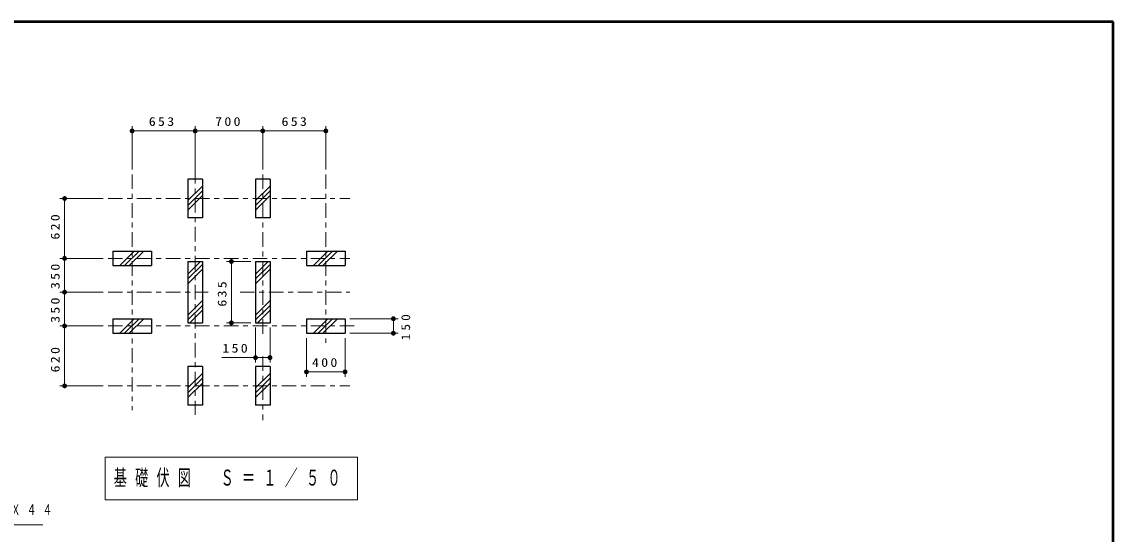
# Model space of a CAD drawing. Units: millimetres on the paper, with parts at other scales. Extents: x -365 to 10, y 0 to 257.
# Drawn here: x -226.1 to 0, y 150.9 to 257 of the extents above; entities that cross this region are included whole.
import ezdxf

# ---------------------------------------------------------------- set-up
doc = ezdxf.new("R2010")
doc.units = ezdxf.units.MM
doc.linetypes.add('USER2', pattern=[6, 3, -1, 1, -1])
doc.layers.add('LY_1', color=7, linetype='Continuous', lineweight=25)
doc.layers.add('LY_3', color=7, linetype='Continuous', lineweight=13)
doc.styles.add('ＭＳ ゴシック', font='')
doc.styles.get('ＭＳ ゴシック').set_extended_font_data('MS Gothic')

# ---------------------------------------------------------------- blocks, each defined once
blk = doc.blocks.new('filled_dot')
at = {"color": 0, "linetype": 'Continuous', "lineweight": -2, "const_width": 1.25}
blk.add_lwpolyline([(-0.625, 0, 1), (0.625, 0, 1)], format="xyb", close=True, dxfattribs=at)

msp = doc.modelspace()

# ---------------------------------------------------------------- linework, layer by layer
at = {"layer": 'LY_1', "lineweight": 13}
for p, q in [((-203.252, 226.413), (-203.252, 235.413)), ((-190.192, 226.413), (-190.192, 235.413)), ((-176.192, 226.413), (-176.192, 235.413)), ((-163.132, 226.413), (-163.132, 235.413)), ((-203.252, 234.413), (-190.192, 234.413)), ((-190.192, 234.413), (-176.192, 234.413)), ((-176.192, 234.413), (-163.132, 234.413)), ((-188.692, 222.982), (-191.692, 219.982)), ((-188.692, 221.992), (-191.692, 218.992)), ((-174.692, 222.982), (-177.692, 219.982)), ((-174.692, 221.992), (-177.692, 218.992)), ((-209.252, 220.413), (-218.252, 220.413)), ((-217.252, 208.013), (-217.252, 220.413)), ((-188.692, 221.002), (-191.692, 218.002)), ((-174.692, 221.002), (-177.692, 218.002)), ((-205.821, 206.513), (-202.821, 209.513)), ((-204.831, 206.513), (-201.831, 209.513)), ((-203.841, 206.513), (-200.841, 209.513)), ((-165.701, 206.513), (-162.701, 209.513)), ((-164.711, 206.513), (-161.711, 209.513)), ((-163.721, 206.513), (-160.721, 209.513)), ((-209.252, 208.013), (-218.252, 208.013)), ((-217.252, 201.013), (-217.252, 208.013)), ((-191.692, 204.746), (-189.075, 207.363)), ((-191.692, 203.756), (-188.692, 206.756)), ((-191.692, 202.766), (-188.692, 205.766)), ((-178.692, 207.363), (-183.681, 207.363)), ((-182.681, 194.664), (-182.681, 207.363)), ((-177.692, 204.746), (-175.075, 207.363)), ((-177.692, 203.756), (-174.692, 206.756)), ((-177.692, 202.766), (-174.692, 205.766)), ((-209.252, 201.013), (-218.252, 201.013)), ((-217.252, 194.013), (-217.252, 201.013)), ((-191.692, 196.261), (-188.692, 199.261)), ((-177.692, 196.261), (-174.692, 199.261)), ((-191.692, 195.271), (-188.692, 198.271)), ((-191.309, 194.664), (-188.692, 197.281)), ((-177.692, 195.271), (-174.692, 198.271)), ((-177.309, 194.664), (-174.692, 197.281)), ((-205.821, 192.513), (-202.821, 195.513)), ((-204.831, 192.513), (-201.831, 195.513)), ((-203.841, 192.513), (-200.841, 195.513)), ((-178.692, 194.664), (-183.681, 194.664)), ((-165.701, 192.513), (-162.701, 195.513)), ((-164.711, 192.513), (-161.711, 195.513)), ((-163.721, 192.513), (-160.721, 195.513)), ((-158.132, 195.513), (-148.132, 195.513)), ((-149.132, 195.513), (-149.132, 192.513)), ((-209.252, 194.013), (-218.252, 194.013)), ((-217.252, 181.613), (-217.252, 194.013)), ((-177.692, 193.664), (-177.692, 186.463)), ((-174.692, 193.664), (-174.692, 186.463)), ((-158.132, 192.513), (-148.132, 192.513)), ((-167.132, 191.513), (-167.132, 183.513)), ((-159.132, 191.513), (-159.132, 183.513)), ((-174.692, 187.463), (-184.668, 187.463)), ((-188.692, 184.182), (-191.692, 181.182)), ((-188.692, 183.192), (-191.692, 180.192)), ((-174.692, 184.182), (-177.692, 181.182)), ((-174.692, 183.192), (-177.692, 180.192)), ((-159.132, 184.513), (-167.132, 184.513)), ((-209.252, 181.613), (-218.252, 181.613)), ((-188.692, 182.202), (-191.692, 179.202)), ((-174.692, 182.202), (-177.692, 179.202)), ((-208.86, 166.815), (-208.86, 158.015)), ((-156.56, 166.815), (-208.86, 166.815)), ((-156.56, 158.015), (-156.56, 166.815)), ((-208.86, 158.015), (-156.56, 158.015))]:
    msp.add_line(p, q, dxfattribs=at)
at = {"layer": 'LY_1', "linetype": 'USER2', "lineweight": 13}
for p, q in [((-190.192, 226.513), (-190.192, 175.613)), ((-203.252, 225.413), (-203.252, 176.613)), ((-176.192, 225.413), (-176.192, 191.733)), ((-163.132, 225.413), (-163.132, 190.513)), ((-208.252, 220.413), (-158.132, 220.413)), ((-208.252, 208.013), (-158.132, 208.013)), ((-208.252, 201.013), (-187.518, 201.013)), ((-180.905, 201.013), (-158.132, 201.013)), ((-208.252, 194.013), (-157.132, 194.013)), ((-176.192, 187.704), (-176.192, 174.513)), ((-208.252, 181.613), (-158.132, 181.613))]:
    msp.add_line(p, q, dxfattribs=at)
at = {"layer": 'LY_1'}
for p, q in [((-188.692, 224.413), (-191.692, 224.413)), ((-191.692, 224.413), (-191.692, 216.413)), ((-188.692, 224.413), (-188.692, 216.413)), ((-174.692, 224.413), (-177.692, 224.413)), ((-177.692, 224.413), (-177.692, 216.413)), ((-174.692, 224.413), (-174.692, 216.413)), ((-188.692, 216.413), (-191.692, 216.413)), ((-174.692, 216.413), (-177.692, 216.413)), ((-207.252, 209.513), (-199.252, 209.513)), ((-207.252, 209.513), (-207.252, 206.513)), ((-199.252, 209.513), (-199.252, 206.513)), ((-167.132, 209.513), (-159.132, 209.513)), ((-167.132, 209.513), (-167.132, 206.513)), ((-159.132, 209.513), (-159.132, 206.513)), ((-207.252, 206.513), (-199.252, 206.513)), ((-191.692, 207.363), (-188.692, 207.363)), ((-191.692, 207.363), (-191.692, 194.664)), ((-188.692, 207.363), (-188.692, 194.664)), ((-177.692, 207.363), (-177.692, 194.664)), ((-177.692, 207.363), (-174.692, 207.363)), ((-174.692, 207.363), (-174.692, 194.664)), ((-167.132, 206.513), (-159.132, 206.513)), ((-207.252, 195.513), (-199.252, 195.513)), ((-207.252, 195.513), (-207.252, 192.513)), ((-199.252, 195.513), (-199.252, 192.513)), ((-191.692, 194.664), (-188.692, 194.664)), ((-177.692, 194.664), (-174.692, 194.664)), ((-167.132, 195.513), (-159.132, 195.513)), ((-167.132, 195.513), (-167.132, 192.513)), ((-159.132, 195.513), (-159.132, 192.513)), ((-207.252, 192.513), (-199.252, 192.513)), ((-167.132, 192.513), (-159.132, 192.513)), ((-188.692, 185.613), (-191.692, 185.613)), ((-191.692, 185.613), (-191.692, 177.613)), ((-188.692, 185.613), (-188.692, 177.613)), ((-174.692, 185.613), (-177.692, 185.613)), ((-177.692, 185.613), (-177.692, 177.613)), ((-174.692, 185.613), (-174.692, 177.613)), ((-188.692, 177.613), (-191.692, 177.613)), ((-174.692, 177.613), (-177.692, 177.613))]:
    msp.add_line(p, q, dxfattribs=at)
at = {"layer": 'LY_1', "lineweight": 13}
msp.add_lwpolyline([(-269.809, 161.735), (-260.918, 152.844), (-221.748, 152.844)], dxfattribs=at)
at = {"layer": 'LY_3', "lineweight": 50}
for p, q in [((0, 257), (-365, 257)), ((0, 0), (0, 257))]:
    msp.add_line(p, q, dxfattribs=at)

# ---------------------------------------------------------------- block references
at = {"layer": 'LY_1', "lineweight": 13, "xscale": 0.4, "yscale": 0.4}
for p in [(-203.252, 234.413), (-177.692, 187.463), (-167.132, 184.513)]:
    msp.add_blockref('filled_dot', p, dxfattribs=at)
for p, rotation in [((-190.192, 234.413), 180), ((-176.192, 234.413), 180), ((-163.132, 234.413), 180), ((-217.252, 220.413), 270), ((-217.252, 208.013), 270), ((-182.681, 207.363), 270), ((-217.252, 201.013), 270), ((-217.252, 194.013), 270), ((-182.681, 194.664), 90), ((-149.132, 195.513), 270), ((-149.132, 192.513), 90), ((-174.692, 187.463), 180), ((-159.132, 184.513), 180), ((-217.252, 181.613), 90)]:
    msp.add_blockref('filled_dot', p, dxfattribs=dict(at, rotation=rotation))

# ---------------------------------------------------------------- texts
at = {"layer": 'LY_1', "style": 'ＭＳ ゴシック'}
for s, insert, char_height, attachment_point in [('\\T1.33;\\W1.15;653', (-196.942, 235.413), 1.833, 8), ('\\T1.33;\\W1.15;700', (-183.192, 235.413), 1.833, 8), ('\\T1.33;\\W1.15;653', (-169.442, 235.413), 1.833, 8), ('\\T1.33;\\W1.15;150', (-181.699, 188.463), 1.833, 8), ('\\T1.33;\\W1.15;400', (-163.132, 185.513), 1.833, 8), ('\\T1.64;\\W0.6;基礎伏図\u3000Ｓ＝１／５０', (-182.71, 162.415), 3.299, 5), ('\\T1.64;\\W0.65;天板：合成木材\u3000９４Ｘ４４', (-261.193, 155.844), 2.199, 4)]:
    msp.add_mtext(s, dxfattribs=dict(at, insert=insert, char_height=char_height, attachment_point=attachment_point))
at = {"layer": 'LY_1', "char_height": 1.833, "rotation": 90, "style": 'ＭＳ ゴシック'}
for s, insert, attachment_point in [('\\T1.33;\\W1.15;620', (-218.252, 214.763), 8), ('\\T1.33;\\W1.15;350', (-218.252, 204.513), 8), ('\\T1.33;\\W1.15;635', (-183.681, 200.883), 8), ('\\T1.33;\\W1.15;350', (-218.252, 197.513), 8), ('\\T1.47;\\W1.1;150', (-145.632, 191.044), 7), ('\\T1.33;\\W1.15;620', (-218.252, 187.263), 8)]:
    msp.add_mtext(s, dxfattribs=dict(at, insert=insert, attachment_point=attachment_point))

doc.saveas('drawing.dxf')
